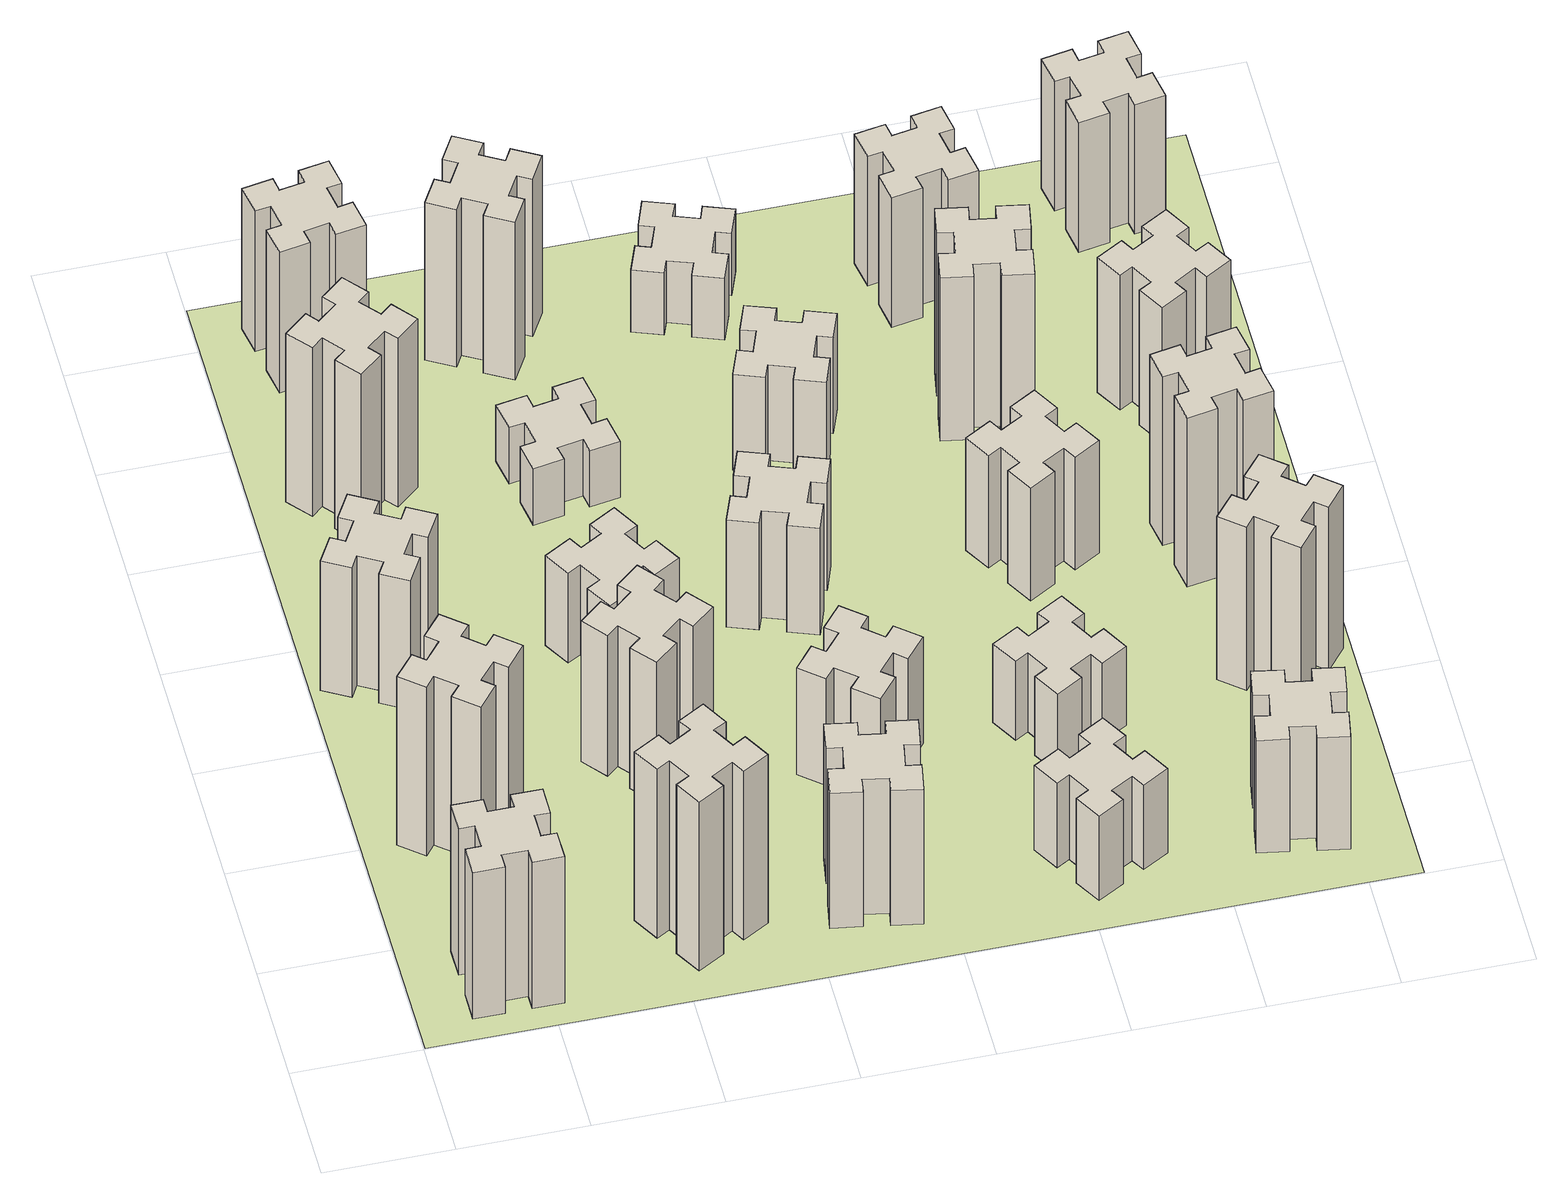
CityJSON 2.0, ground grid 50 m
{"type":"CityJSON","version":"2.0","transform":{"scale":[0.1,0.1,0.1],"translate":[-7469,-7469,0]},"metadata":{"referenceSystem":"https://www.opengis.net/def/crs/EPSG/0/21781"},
"CityObjects":{
"building1":{"type":"Building","attributes":{"class":"1000","function":"1000","usage":"1000","yearOfConstruction":2016,"roofType":"1000","measuredHeight":78,"storeysAboveGround":30,"storeysBelowGround":0},"geometry":[{"type":"Solid","lod":"1","boundaries":[[[[0,1,2,3,4,5,6,7,8,9,10,11,12,13,14,15,16,17,18,19]],[[17,16,20,21]],[[16,15,22,20]],[[15,14,23,22]],[[14,13,24,23]],[[13,12,25,24]],[[12,11,26,25]],[[11,10,27,26]],[[10,9,28,27]],[[9,8,29,28]],[[8,7,30,29]],[[7,6,31,30]],[[6,5,32,31]],[[5,4,33,32]],[[4,3,34,33]],[[3,2,35,34]],[[2,1,36,35]],[[1,0,37,36]],[[0,19,38,37]],[[19,18,39,38]],[[18,17,21,39]],[[24,25,26,27,28,29,30,31,32,33,34,35,36,37,38,39,21,20,22,23]]]]}]},
"building2":{"type":"Building","attributes":{"class":"1000","function":"1000","usage":"1000","yearOfConstruction":2016,"roofType":"1000","measuredHeight":90,"storeysAboveGround":30,"storeysBelowGround":0},"geometry":[{"type":"Solid","lod":"1","boundaries":[[[[40,41,42,43,44,45,46,47,48,49,50,51,52,53,54,55,56,57,58,59]],[[57,56,60,61]],[[56,55,62,60]],[[55,54,63,62]],[[54,53,64,63]],[[53,52,65,64]],[[52,51,66,65]],[[51,50,67,66]],[[50,49,68,67]],[[49,48,69,68]],[[48,47,70,69]],[[47,46,71,70]],[[46,45,72,71]],[[45,44,73,72]],[[44,43,74,73]],[[43,42,75,74]],[[42,41,76,75]],[[41,40,77,76]],[[40,59,78,77]],[[59,58,79,78]],[[58,57,61,79]],[[64,65,66,67,68,69,70,71,72,73,74,75,76,77,78,79,61,60,62,63]]]]}]},
"building3":{"type":"Building","attributes":{"class":"1000","function":"1000","usage":"1000","yearOfConstruction":2016,"roofType":"1000","measuredHeight":69,"storeysAboveGround":30,"storeysBelowGround":0},"geometry":[{"type":"Solid","lod":"1","boundaries":[[[[80,81,82,83,84,85,86,87,88,89,90,91,92,93,94,95,96,97,98,99]],[[97,96,100,101]],[[96,95,102,100]],[[95,94,103,102]],[[94,93,104,103]],[[93,92,105,104]],[[92,91,106,105]],[[91,90,107,106]],[[90,89,108,107]],[[89,88,109,108]],[[88,87,110,109]],[[87,86,111,110]],[[86,85,112,111]],[[85,84,113,112]],[[84,83,114,113]],[[83,82,115,114]],[[82,81,116,115]],[[81,80,117,116]],[[80,99,118,117]],[[99,98,119,118]],[[98,97,101,119]],[[104,105,106,107,108,109,110,111,112,113,114,115,116,117,118,119,101,100,102,103]]]]}]},
"building4":{"type":"Building","attributes":{"class":"1000","function":"1000","usage":"1000","yearOfConstruction":2016,"roofType":"1000","measuredHeight":90,"storeysAboveGround":30,"storeysBelowGround":0},"geometry":[{"type":"Solid","lod":"1","boundaries":[[[[120,121,122,123,124,125,126,127,128,129,130,131,132,133,134,135,136,137,138,139]],[[137,136,140,141]],[[136,135,142,140]],[[135,134,143,142]],[[134,133,144,143]],[[133,132,145,144]],[[132,131,146,145]],[[131,130,147,146]],[[130,129,148,147]],[[129,128,149,148]],[[128,127,150,149]],[[127,126,151,150]],[[126,125,152,151]],[[125,124,153,152]],[[124,123,154,153]],[[123,122,155,154]],[[122,121,156,155]],[[121,120,157,156]],[[120,139,158,157]],[[139,138,159,158]],[[138,137,141,159]],[[144,145,146,147,148,149,150,151,152,153,154,155,156,157,158,159,141,140,142,143]]]]}]},
"building5":{"type":"Building","attributes":{"class":"1000","function":"1000","usage":"1000","yearOfConstruction":2016,"roofType":"1000","measuredHeight":90,"storeysAboveGround":30,"storeysBelowGround":0},"geometry":[{"type":"Solid","lod":"1","boundaries":[[[[160,161,162,163,164,165,166,167,168,169,170,171,172,173,174,175,176,177,178,179]],[[177,176,180,181]],[[176,175,182,180]],[[175,174,183,182]],[[174,173,184,183]],[[173,172,185,184]],[[172,171,186,185]],[[171,170,187,186]],[[170,169,188,187]],[[169,168,189,188]],[[168,167,190,189]],[[167,166,191,190]],[[166,165,192,191]],[[165,164,193,192]],[[164,163,194,193]],[[163,162,195,194]],[[162,161,196,195]],[[161,160,197,196]],[[160,179,198,197]],[[179,178,199,198]],[[178,177,181,199]],[[184,185,186,187,188,189,190,191,192,193,194,195,196,197,198,199,181,180,182,183]]]]}]},
"building6":{"type":"Building","attributes":{"class":"1000","function":"1000","usage":"1000","yearOfConstruction":2016,"roofType":"1000","measuredHeight":75,"storeysAboveGround":30,"storeysBelowGround":0},"geometry":[{"type":"Solid","lod":"1","boundaries":[[[[200,201,202,203,204,205,206,207,208,209,210,211,212,213,214,215,216,217,218,219]],[[217,216,220,221]],[[216,215,222,220]],[[215,214,223,222]],[[214,213,224,223]],[[213,212,225,224]],[[212,211,226,225]],[[211,210,227,226]],[[210,209,228,227]],[[209,208,229,228]],[[208,207,230,229]],[[207,206,231,230]],[[206,205,232,231]],[[205,204,233,232]],[[204,203,234,233]],[[203,202,235,234]],[[202,201,236,235]],[[201,200,237,236]],[[200,219,238,237]],[[219,218,239,238]],[[218,217,221,239]],[[224,225,226,227,228,229,230,231,232,233,234,235,236,237,238,239,221,220,222,223]]]]}]},
"building7":{"type":"Building","attributes":{"class":"1000","function":"1000","usage":"1000","yearOfConstruction":2016,"roofType":"1000","measuredHeight":75,"storeysAboveGround":30,"storeysBelowGround":0},"geometry":[{"type":"Solid","lod":"1","boundaries":[[[[240,241,242,243,244,245,246,247,248,249,250,251,252,253,254,255,256,257,258,259]],[[257,256,260,261]],[[256,255,262,260]],[[255,254,263,262]],[[254,253,264,263]],[[253,252,265,264]],[[252,251,266,265]],[[251,250,267,266]],[[250,249,268,267]],[[249,248,269,268]],[[248,247,270,269]],[[247,246,271,270]],[[246,245,272,271]],[[245,244,273,272]],[[244,243,274,273]],[[243,242,275,274]],[[242,241,276,275]],[[241,240,277,276]],[[240,259,278,277]],[[259,258,279,278]],[[258,257,261,279]],[[264,265,266,267,268,269,270,271,272,273,274,275,276,277,278,279,261,260,262,263]]]]}]},
"building8":{"type":"Building","attributes":{"class":"1000","function":"1000","usage":"1000","yearOfConstruction":2016,"roofType":"1000","measuredHeight":48,"storeysAboveGround":30,"storeysBelowGround":0},"geometry":[{"type":"Solid","lod":"1","boundaries":[[[[280,281,282,283,284,285,286,287,288,289,290,291,292,293,294,295,296,297,298,299]],[[297,296,300,301]],[[296,295,302,300]],[[295,294,303,302]],[[294,293,304,303]],[[293,292,305,304]],[[292,291,306,305]],[[291,290,307,306]],[[290,289,308,307]],[[289,288,309,308]],[[288,287,310,309]],[[287,286,311,310]],[[286,285,312,311]],[[285,284,313,312]],[[284,283,314,313]],[[283,282,315,314]],[[282,281,316,315]],[[281,280,317,316]],[[280,299,318,317]],[[299,298,319,318]],[[298,297,301,319]],[[304,305,306,307,308,309,310,311,312,313,314,315,316,317,318,319,301,300,302,303]]]]}]},
"building9":{"type":"Building","attributes":{"class":"1000","function":"1000","usage":"1000","yearOfConstruction":2016,"roofType":"1000","measuredHeight":72,"storeysAboveGround":30,"storeysBelowGround":0},"geometry":[{"type":"Solid","lod":"1","boundaries":[[[[320,321,322,323,324,325,326,327,328,329,330,331,332,333,334,335,336,337,338,339]],[[337,336,340,341]],[[336,335,342,340]],[[335,334,343,342]],[[334,333,344,343]],[[333,332,345,344]],[[332,331,346,345]],[[331,330,347,346]],[[330,329,348,347]],[[329,328,349,348]],[[328,327,350,349]],[[327,326,351,350]],[[326,325,352,351]],[[325,324,353,352]],[[324,323,354,353]],[[323,322,355,354]],[[322,321,356,355]],[[321,320,357,356]],[[320,339,358,357]],[[339,338,359,358]],[[338,337,341,359]],[[344,345,346,347,348,349,350,351,352,353,354,355,356,357,358,359,341,340,342,343]]]]}]},
"building10":{"type":"Building","attributes":{"class":"1000","function":"1000","usage":"1000","yearOfConstruction":2016,"roofType":"1000","measuredHeight":30,"storeysAboveGround":30,"storeysBelowGround":0},"geometry":[{"type":"Solid","lod":"1","boundaries":[[[[360,361,362,363,364,365,366,367,368,369,370,371,372,373,374,375,376,377,378,379]],[[377,376,380,381]],[[376,375,382,380]],[[375,374,383,382]],[[374,373,384,383]],[[373,372,385,384]],[[372,371,386,385]],[[371,370,387,386]],[[370,369,388,387]],[[369,368,389,388]],[[368,367,390,389]],[[367,366,391,390]],[[366,365,392,391]],[[365,364,393,392]],[[364,363,394,393]],[[363,362,395,394]],[[362,361,396,395]],[[361,360,397,396]],[[360,379,398,397]],[[379,378,399,398]],[[378,377,381,399]],[[384,385,386,387,388,389,390,391,392,393,394,395,396,397,398,399,381,380,382,383]]]]}]},
"building11":{"type":"Building","attributes":{"class":"1000","function":"1000","usage":"1000","yearOfConstruction":2016,"roofType":"1000","measuredHeight":84,"storeysAboveGround":30,"storeysBelowGround":0},"geometry":[{"type":"Solid","lod":"1","boundaries":[[[[400,401,402,403,404,405,406,407,408,409,410,411,412,413,414,415,416,417,418,419]],[[417,416,420,421]],[[416,415,422,420]],[[415,414,423,422]],[[414,413,424,423]],[[413,412,425,424]],[[412,411,426,425]],[[411,410,427,426]],[[410,409,428,427]],[[409,408,429,428]],[[408,407,430,429]],[[407,406,431,430]],[[406,405,432,431]],[[405,404,433,432]],[[404,403,434,433]],[[403,402,435,434]],[[402,401,436,435]],[[401,400,437,436]],[[400,419,438,437]],[[419,418,439,438]],[[418,417,421,439]],[[424,425,426,427,428,429,430,431,432,433,434,435,436,437,438,439,421,420,422,423]]]]}]},
"building12":{"type":"Building","attributes":{"class":"1000","function":"1000","usage":"1000","yearOfConstruction":2016,"roofType":"1000","measuredHeight":57,"storeysAboveGround":30,"storeysBelowGround":0},"geometry":[{"type":"Solid","lod":"1","boundaries":[[[[440,441,442,443,444,445,446,447,448,449,450,451,452,453,454,455,456,457,458,459]],[[457,456,460,461]],[[456,455,462,460]],[[455,454,463,462]],[[454,453,464,463]],[[453,452,465,464]],[[452,451,466,465]],[[451,450,467,466]],[[450,449,468,467]],[[449,448,469,468]],[[448,447,470,469]],[[447,446,471,470]],[[446,445,472,471]],[[445,444,473,472]],[[444,443,474,473]],[[443,442,475,474]],[[442,441,476,475]],[[441,440,477,476]],[[440,459,478,477]],[[459,458,479,478]],[[458,457,461,479]],[[464,465,466,467,468,469,470,471,472,473,474,475,476,477,478,479,461,460,462,463]]]]}]},
"building13":{"type":"Building","attributes":{"class":"1000","function":"1000","usage":"1000","yearOfConstruction":2016,"roofType":"1000","measuredHeight":57,"storeysAboveGround":30,"storeysBelowGround":0},"geometry":[{"type":"Solid","lod":"1","boundaries":[[[[480,481,482,483,484,485,486,487,488,489,490,491,492,493,494,495,496,497,498,499]],[[497,496,500,501]],[[496,495,502,500]],[[495,494,503,502]],[[494,493,504,503]],[[493,492,505,504]],[[492,491,506,505]],[[491,490,507,506]],[[490,489,508,507]],[[489,488,509,508]],[[488,487,510,509]],[[487,486,511,510]],[[486,485,512,511]],[[485,484,513,512]],[[484,483,514,513]],[[483,482,515,514]],[[482,481,516,515]],[[481,480,517,516]],[[480,499,518,517]],[[499,498,519,518]],[[498,497,501,519]],[[504,505,506,507,508,509,510,511,512,513,514,515,516,517,518,519,501,500,502,503]]]]}]},
"building14":{"type":"Building","attributes":{"class":"1000","function":"1000","usage":"1000","yearOfConstruction":2016,"roofType":"1000","measuredHeight":45,"storeysAboveGround":30,"storeysBelowGround":0},"geometry":[{"type":"Solid","lod":"1","boundaries":[[[[520,521,522,523,524,525,526,527,528,529,530,531,532,533,534,535,536,537,538,539]],[[537,536,540,541]],[[536,535,542,540]],[[535,534,543,542]],[[534,533,544,543]],[[533,532,545,544]],[[532,531,546,545]],[[531,530,547,546]],[[530,529,548,547]],[[529,528,549,548]],[[528,527,550,549]],[[527,526,551,550]],[[526,525,552,551]],[[525,524,553,552]],[[524,523,554,553]],[[523,522,555,554]],[[522,521,556,555]],[[521,520,557,556]],[[520,539,558,557]],[[539,538,559,558]],[[538,537,541,559]],[[544,545,546,547,548,549,550,551,552,553,554,555,556,557,558,559,541,540,542,543]]]]}]},
"building15":{"type":"Building","attributes":{"class":"1000","function":"1000","usage":"1000","yearOfConstruction":2016,"roofType":"1000","measuredHeight":51,"storeysAboveGround":30,"storeysBelowGround":0},"geometry":[{"type":"Solid","lod":"1","boundaries":[[[[560,561,562,563,564,565,566,567,568,569,570,571,572,573,574,575,576,577,578,579]],[[577,576,580,581]],[[576,575,582,580]],[[575,574,583,582]],[[574,573,584,583]],[[573,572,585,584]],[[572,571,586,585]],[[571,570,587,586]],[[570,569,588,587]],[[569,568,589,588]],[[568,567,590,589]],[[567,566,591,590]],[[566,565,592,591]],[[565,564,593,592]],[[564,563,594,593]],[[563,562,595,594]],[[562,561,596,595]],[[561,560,597,596]],[[560,579,598,597]],[[579,578,599,598]],[[578,577,581,599]],[[584,585,586,587,588,589,590,591,592,593,594,595,596,597,598,599,581,580,582,583]]]]}]},
"building16":{"type":"Building","attributes":{"class":"1000","function":"1000","usage":"1000","yearOfConstruction":2016,"roofType":"1000","measuredHeight":33,"storeysAboveGround":30,"storeysBelowGround":0},"geometry":[{"type":"Solid","lod":"1","boundaries":[[[[600,601,602,603,604,605,606,607,608,609,610,611,612,613,614,615,616,617,618,619]],[[617,616,620,621]],[[616,615,622,620]],[[615,614,623,622]],[[614,613,624,623]],[[613,612,625,624]],[[612,611,626,625]],[[611,610,627,626]],[[610,609,628,627]],[[609,608,629,628]],[[608,607,630,629]],[[607,606,631,630]],[[606,605,632,631]],[[605,604,633,632]],[[604,603,634,633]],[[603,602,635,634]],[[602,601,636,635]],[[601,600,637,636]],[[600,619,638,637]],[[619,618,639,638]],[[618,617,621,639]],[[624,625,626,627,628,629,630,631,632,633,634,635,636,637,638,639,621,620,622,623]]]]}]},
"building17":{"type":"Building","attributes":{"class":"1000","function":"1000","usage":"1000","yearOfConstruction":2016,"roofType":"1000","measuredHeight":42,"storeysAboveGround":30,"storeysBelowGround":0},"geometry":[{"type":"Solid","lod":"1","boundaries":[[[[640,641,642,643,644,645,646,647,648,649,650,651,652,653,654,655,656,657,658,659]],[[657,656,660,661]],[[656,655,662,660]],[[655,654,663,662]],[[654,653,664,663]],[[653,652,665,664]],[[652,651,666,665]],[[651,650,667,666]],[[650,649,668,667]],[[649,648,669,668]],[[648,647,670,669]],[[647,646,671,670]],[[646,645,672,671]],[[645,644,673,672]],[[644,643,674,673]],[[643,642,675,674]],[[642,641,676,675]],[[641,640,677,676]],[[640,659,678,677]],[[659,658,679,678]],[[658,657,661,679]],[[664,665,666,667,668,669,670,671,672,673,674,675,676,677,678,679,661,660,662,663]]]]}]},
"building18":{"type":"Building","attributes":{"class":"1000","function":"1000","usage":"1000","yearOfConstruction":2016,"roofType":"1000","measuredHeight":60,"storeysAboveGround":30,"storeysBelowGround":0},"geometry":[{"type":"Solid","lod":"1","boundaries":[[[[680,681,682,683,684,685,686,687,688,689,690,691,692,693,694,695,696,697,698,699]],[[697,696,700,701]],[[696,695,702,700]],[[695,694,703,702]],[[694,693,704,703]],[[693,692,705,704]],[[692,691,706,705]],[[691,690,707,706]],[[690,689,708,707]],[[689,688,709,708]],[[688,687,710,709]],[[687,686,711,710]],[[686,685,712,711]],[[685,684,713,712]],[[684,683,714,713]],[[683,682,715,714]],[[682,681,716,715]],[[681,680,717,716]],[[680,699,718,717]],[[699,698,719,718]],[[698,697,701,719]],[[704,705,706,707,708,709,710,711,712,713,714,715,716,717,718,719,701,700,702,703]]]]}]},
"building19":{"type":"Building","attributes":{"class":"1000","function":"1000","usage":"1000","yearOfConstruction":2016,"roofType":"1000","measuredHeight":60,"storeysAboveGround":30,"storeysBelowGround":0},"geometry":[{"type":"Solid","lod":"1","boundaries":[[[[720,721,722,723,724,725,726,727,728,729,730,731,732,733,734,735,736,737,738,739]],[[737,736,740,741]],[[736,735,742,740]],[[735,734,743,742]],[[734,733,744,743]],[[733,732,745,744]],[[732,731,746,745]],[[731,730,747,746]],[[730,729,748,747]],[[729,728,749,748]],[[728,727,750,749]],[[727,726,751,750]],[[726,725,752,751]],[[725,724,753,752]],[[724,723,754,753]],[[723,722,755,754]],[[722,721,756,755]],[[721,720,757,756]],[[720,739,758,757]],[[739,738,759,758]],[[738,737,741,759]],[[744,745,746,747,748,749,750,751,752,753,754,755,756,757,758,759,741,740,742,743]]]]}]},
"building20":{"type":"Building","attributes":{"class":"1000","function":"1000","usage":"1000","yearOfConstruction":2016,"roofType":"1000","measuredHeight":87,"storeysAboveGround":30,"storeysBelowGround":0},"geometry":[{"type":"Solid","lod":"1","boundaries":[[[[760,761,762,763,764,765,766,767,768,769,770,771,772,773,774,775,776,777,778,779]],[[777,776,780,781]],[[776,775,782,780]],[[775,774,783,782]],[[774,773,784,783]],[[773,772,785,784]],[[772,771,786,785]],[[771,770,787,786]],[[770,769,788,787]],[[769,768,789,788]],[[768,767,790,789]],[[767,766,791,790]],[[766,765,792,791]],[[765,764,793,792]],[[764,763,794,793]],[[763,762,795,794]],[[762,761,796,795]],[[761,760,797,796]],[[760,779,798,797]],[[779,778,799,798]],[[778,777,781,799]],[[784,785,786,787,788,789,790,791,792,793,794,795,796,797,798,799,781,780,782,783]]]]}]},
"building21":{"type":"Building","attributes":{"class":"1000","function":"1000","usage":"1000","yearOfConstruction":2016,"roofType":"1000","measuredHeight":69,"storeysAboveGround":30,"storeysBelowGround":0},"geometry":[{"type":"Solid","lod":"1","boundaries":[[[[800,801,802,803,804,805,806,807,808,809,810,811,812,813,814,815,816,817,818,819]],[[817,816,820,821]],[[816,815,822,820]],[[815,814,823,822]],[[814,813,824,823]],[[813,812,825,824]],[[812,811,826,825]],[[811,810,827,826]],[[810,809,828,827]],[[809,808,829,828]],[[808,807,830,829]],[[807,806,831,830]],[[806,805,832,831]],[[805,804,833,832]],[[804,803,834,833]],[[803,802,835,834]],[[802,801,836,835]],[[801,800,837,836]],[[800,819,838,837]],[[819,818,839,838]],[[818,817,821,839]],[[824,825,826,827,828,829,830,831,832,833,834,835,836,837,838,839,821,820,822,823]]]]}]},
"building22":{"type":"Building","attributes":{"class":"1000","function":"1000","usage":"1000","yearOfConstruction":2016,"roofType":"1000","measuredHeight":87,"storeysAboveGround":30,"storeysBelowGround":0},"geometry":[{"type":"Solid","lod":"1","boundaries":[[[[840,841,842,843,844,845,846,847,848,849,850,851,852,853,854,855,856,857,858,859]],[[857,856,860,861]],[[856,855,862,860]],[[855,854,863,862]],[[854,853,864,863]],[[853,852,865,864]],[[852,851,866,865]],[[851,850,867,866]],[[850,849,868,867]],[[849,848,869,868]],[[848,847,870,869]],[[847,846,871,870]],[[846,845,872,871]],[[845,844,873,872]],[[844,843,874,873]],[[843,842,875,874]],[[842,841,876,875]],[[841,840,877,876]],[[840,859,878,877]],[[859,858,879,878]],[[858,857,861,879]],[[864,865,866,867,868,869,870,871,872,873,874,875,876,877,878,879,861,860,862,863]]]]}]},
"building23":{"type":"Building","attributes":{"class":"1000","function":"1000","usage":"1000","yearOfConstruction":2016,"roofType":"1000","measuredHeight":90,"storeysAboveGround":30,"storeysBelowGround":0},"geometry":[{"type":"Solid","lod":"1","boundaries":[[[[880,881,882,883,884,885,886,887,888,889,890,891,892,893,894,895,896,897,898,899]],[[897,896,900,901]],[[896,895,902,900]],[[895,894,903,902]],[[894,893,904,903]],[[893,892,905,904]],[[892,891,906,905]],[[891,890,907,906]],[[890,889,908,907]],[[889,888,909,908]],[[888,887,910,909]],[[887,886,911,910]],[[886,885,912,911]],[[885,884,913,912]],[[884,883,914,913]],[[883,882,915,914]],[[882,881,916,915]],[[881,880,917,916]],[[880,899,918,917]],[[899,898,919,918]],[[898,897,901,919]],[[904,905,906,907,908,909,910,911,912,913,914,915,916,917,918,919,901,900,902,903]]]]}]},
"building24":{"type":"Building","attributes":{"class":"1000","function":"1000","usage":"1000","yearOfConstruction":2016,"roofType":"1000","measuredHeight":72,"storeysAboveGround":30,"storeysBelowGround":0},"geometry":[{"type":"Solid","lod":"1","boundaries":[[[[920,921,922,923,924,925,926,927,928,929,930,931,932,933,934,935,936,937,938,939]],[[937,936,940,941]],[[936,935,942,940]],[[935,934,943,942]],[[934,933,944,943]],[[933,932,945,944]],[[932,931,946,945]],[[931,930,947,946]],[[930,929,948,947]],[[929,928,949,948]],[[928,927,950,949]],[[927,926,951,950]],[[926,925,952,951]],[[925,924,953,952]],[[924,923,954,953]],[[923,922,955,954]],[[922,921,956,955]],[[921,920,957,956]],[[920,939,958,957]],[[939,938,959,958]],[[938,937,941,959]],[[944,945,946,947,948,949,950,951,952,953,954,955,956,957,958,959,941,940,942,943]]]]}]},
"building25":{"type":"Building","attributes":{"class":"1000","function":"1000","usage":"1000","yearOfConstruction":2016,"roofType":"1000","measuredHeight":69,"storeysAboveGround":30,"storeysBelowGround":0},"geometry":[{"type":"Solid","lod":"1","boundaries":[[[[960,961,962,963,964,965,966,967,968,969,970,971,972,973,974,975,976,977,978,979]],[[977,976,980,981]],[[976,975,982,980]],[[975,974,983,982]],[[974,973,984,983]],[[973,972,985,984]],[[972,971,986,985]],[[971,970,987,986]],[[970,969,988,987]],[[969,968,989,988]],[[968,967,990,989]],[[967,966,991,990]],[[966,965,992,991]],[[965,964,993,992]],[[964,963,994,993]],[[963,962,995,994]],[[962,961,996,995]],[[961,960,997,996]],[[960,979,998,997]],[[979,978,999,998]],[[978,977,981,999]],[[984,985,986,987,988,989,990,991,992,993,994,995,996,997,998,999,981,980,982,983]]]]}]},
"landuse1":{"type":"LandUse","attributes":{"name":"plot1","function":"1010"},"geometry":[{"type":"MultiSurface","lod":"1","boundaries":[[[1000,1001,1002,1003]]]}]}
},
"vertices":[
[265,325,0],[265,225,0],[205,225,0],[205,105,0],[325,105,0],[325,165,0],[425,165,0],[425,105,0],[545,105,0],[545,225,0],[485,225,0],[485,325,0],[545,325,0],[545,445,0],[425,445,0],[425,385,0],[325,385,0],[325,445,0],[205,445,0],[205,325,0],[325,385,780],[325,445,780],[425,385,780],[425,445,780],[545,445,780],[545,325,780],[485,325,780],[485,225,780],[545,225,780],[545,105,780],[425,105,780],[425,165,780],[325,165,780],[325,105,780],[205,105,780],[205,225,780],[265,225,780],[265,325,780],[205,325,780],[205,445,780],
[484,1067,0],[408,1132,0],[446,1178,0],[354,1255,0],[277,1163,0],[323,1124,0],[259,1048,0],[213,1086,0],[136,994,0],[228,917,0],[266,963,0],[343,899,0],[304,853,0],[396,776,0],[473,868,0],[427,906,0],[492,983,0],[538,944,0],[615,1036,0],[523,1113,0],[492,983,900],[538,944,900],[427,906,900],[473,868,900],[396,776,900],[304,853,900],[343,899,900],[266,963,900],[228,917,900],[136,994,900],[213,1086,900],[259,1048,900],[323,1124,900],[277,1163,900],[354,1255,900],[446,1178,900],[408,1132,900],[484,1067,900],[523,1113,900],[615,1036,900],
[374,1926,0],[287,1976,0],[317,2028,0],[213,2088,0],[153,1984,0],[205,1954,0],[155,1867,0],[103,1897,0],[43,1793,0],[147,1733,0],[177,1785,0],[264,1735,0],[234,1683,0],[338,1623,0],[398,1727,0],[346,1757,0],[396,1844,0],[448,1814,0],[508,1918,0],[404,1978,0],[396,1844,690],[448,1814,690],[346,1757,690],[398,1727,690],[338,1623,690],[234,1683,690],[264,1735,690],[177,1785,690],[147,1733,690],[43,1793,690],[103,1897,690],[155,1867,690],[205,1954,690],[153,1984,690],[213,2088,690],[317,2028,690],[287,1976,690],[374,1926,690],[404,1978,690],[508,1918,690],
[343,2812,0],[266,2747,0],[228,2793,0],[136,2716,0],[213,2624,0],[259,2663,0],[323,2586,0],[277,2548,0],[354,2456,0],[446,2533,0],[408,2579,0],[484,2643,0],[523,2597,0],[615,2674,0],[538,2766,0],[492,2728,0],[427,2804,0],[473,2843,0],[396,2935,0],[304,2858,0],[427,2804,900],[473,2843,900],[492,2728,900],[538,2766,900],[615,2674,900],[523,2597,900],[484,2643,900],[408,2579,900],[446,2533,900],[354,2456,900],[277,2548,900],[323,2586,900],[259,2663,900],[213,2624,900],[136,2716,900],[228,2793,900],[266,2747,900],[343,2812,900],[304,2858,900],[396,2935,900],
[1127,255,0],[1214,305,0],[1244,253,0],[1348,313,0],[1288,417,0],[1236,387,0],[1186,474,0],[1238,504,0],[1178,608,0],[1074,548,0],[1104,496,0],[1017,446,0],[987,498,0],[883,438,0],[943,334,0],[995,364,0],[1045,277,0],[993,247,0],[1053,143,0],[1157,203,0],[1045,277,900],[993,247,900],[995,364,900],[943,334,900],[883,438,900],[987,498,900],[1017,446,900],[1104,496,900],[1074,548,900],[1178,608,900],[1238,504,900],[1186,474,900],[1236,387,900],[1288,417,900],[1348,313,900],[1244,253,900],[1214,305,900],[1127,255,900],[1157,203,900],[1053,143,900],
[492,3405,0],[475,3504,0],[534,3514,0],[513,3632,0],[395,3611,0],[405,3552,0],[307,3535,0],[297,3594,0],[178,3573,0],[199,3455,0],[258,3465,0],[276,3367,0],[217,3357,0],[237,3238,0],[356,3259,0],[345,3318,0],[444,3336,0],[454,3277,0],[572,3297,0],[551,3416,0],[444,3336,750],[454,3277,750],[345,3318,750],[356,3259,750],[237,3238,750],[217,3357,750],[276,3367,750],[258,3465,750],[199,3455,750],[178,3573,750],[297,3594,750],[307,3535,750],[405,3552,750],[395,3611,750],[513,3632,750],[534,3514,750],[475,3504,750],[492,3405,750],[551,3416,750],[572,3297,750],
[1083,1332,0],[1006,1267,0],[968,1313,0],[876,1236,0],[953,1144,0],[999,1183,0],[1063,1106,0],[1017,1068,0],[1094,976,0],[1186,1053,0],[1148,1099,0],[1224,1163,0],[1263,1117,0],[1355,1194,0],[1278,1286,0],[1232,1248,0],[1167,1324,0],[1213,1363,0],[1136,1455,0],[1044,1378,0],[1167,1324,750],[1213,1363,750],[1232,1248,750],[1278,1286,750],[1355,1194,750],[1263,1117,750],[1224,1163,750],[1148,1099,750],[1186,1053,750],[1094,976,750],[1017,1068,750],[1063,1106,750],[999,1183,750],[953,1144,750],[876,1236,750],[968,1313,750],[1006,1267,750],[1083,1332,750],[1044,1378,750],[1136,1455,750],
[995,1744,0],[1045,1657,0],[993,1627,0],[1053,1523,0],[1157,1583,0],[1127,1635,0],[1214,1685,0],[1244,1633,0],[1348,1693,0],[1288,1797,0],[1236,1767,0],[1186,1854,0],[1238,1884,0],[1178,1988,0],[1074,1928,0],[1104,1876,0],[1017,1826,0],[987,1878,0],[883,1818,0],[943,1714,0],[1017,1826,480],[987,1878,480],[1104,1876,480],[1074,1928,480],[1178,1988,480],[1238,1884,480],[1186,1854,480],[1236,1767,480],[1288,1797,480],[1348,1693,480],[1244,1633,480],[1214,1685,480],[1127,1635,480],[1157,1583,480],[1053,1523,480],[993,1627,480],[1045,1657,480],[995,1744,480],[943,1714,480],[883,1818,480],
[1855,307,0],[1872,405,0],[1931,395,0],[1952,513,0],[1834,534,0],[1824,475,0],[1725,492,0],[1736,551,0],[1617,572,0],[1597,454,0],[1656,444,0],[1638,345,0],[1579,356,0],[1558,237,0],[1677,217,0],[1687,276,0],[1785,258,0],[1775,199,0],[1893,178,0],[1914,297,0],[1785,258,720],[1775,199,720],[1687,276,720],[1677,217,720],[1558,237,720],[1579,356,720],[1638,345,720],[1656,444,720],[1597,454,720],[1617,572,720],[1736,551,720],[1725,492,720],[1824,475,720],[1834,534,720],[1952,513,720],[1931,395,720],[1872,405,720],[1855,307,720],[1914,297,720],[1893,178,720],
[1085,2478,0],[1184,2496,0],[1194,2437,0],[1312,2457,0],[1291,2576,0],[1232,2565,0],[1215,2664,0],[1274,2674,0],[1253,2792,0],[1135,2771,0],[1145,2712,0],[1047,2695,0],[1037,2754,0],[918,2733,0],[939,2615,0],[998,2625,0],[1016,2527,0],[957,2517,0],[977,2398,0],[1096,2419,0],[1016,2527,300],[957,2517,300],[998,2625,300],[939,2615,300],[918,2733,300],[1037,2754,300],[1047,2695,300],[1145,2712,300],[1135,2771,300],[1253,2792,300],[1274,2674,300],[1215,2664,300],[1232,2565,300],[1291,2576,300],[1312,2457,300],[1194,2437,300],[1184,2496,300],[1085,2478,300],[1096,2419,300],[977,2398,300],
[917,3265,0],[1004,3215,0],[974,3163,0],[1078,3103,0],[1138,3207,0],[1086,3237,0],[1136,3324,0],[1188,3294,0],[1248,3398,0],[1144,3458,0],[1114,3406,0],[1027,3456,0],[1057,3508,0],[953,3568,0],[893,3464,0],[945,3434,0],[895,3347,0],[843,3377,0],[783,3273,0],[887,3213,0],[895,3347,840],[843,3377,840],[945,3434,840],[893,3464,840],[953,3568,840],[1057,3508,840],[1027,3456,840],[1114,3406,840],[1144,3458,840],[1248,3398,840],[1188,3294,840],[1136,3324,840],[1086,3237,840],[1138,3207,840],[1078,3103,840],[974,3163,840],[1004,3215,840],[917,3265,840],[887,3213,840],[783,3273,840],
[1803,1124,0],[1739,1048,0],[1693,1086,0],[1616,994,0],[1708,917,0],[1746,963,0],[1823,899,0],[1784,853,0],[1876,776,0],[1953,868,0],[1907,906,0],[1972,983,0],[2018,944,0],[2095,1036,0],[2003,1113,0],[1964,1067,0],[1888,1132,0],[1926,1178,0],[1834,1255,0],[1757,1163,0],[1888,1132,570],[1926,1178,570],[1964,1067,570],[2003,1113,570],[2095,1036,570],[2018,944,570],[1972,983,570],[1907,906,570],[1953,868,570],[1876,776,570],[1784,853,570],[1823,899,570],[1746,963,570],[1708,917,570],[1616,994,570],[1693,1086,570],[1739,1048,570],[1803,1124,570],[1757,1163,570],[1834,1255,570],
[1842,1771,0],[1876,1865,0],[1932,1844,0],[1973,1957,0],[1860,1998,0],[1840,1942,0],[1746,1976,0],[1767,2032,0],[1654,2073,0],[1613,1960,0],[1669,1940,0],[1635,1846,0],[1579,1867,0],[1537,1754,0],[1650,1713,0],[1671,1769,0],[1765,1735,0],[1744,1679,0],[1857,1637,0],[1898,1750,0],[1765,1735,570],[1744,1679,570],[1671,1769,570],[1650,1713,570],[1537,1754,570],[1579,1867,570],[1635,1846,570],[1669,1940,570],[1613,1960,570],[1654,2073,570],[1767,2032,570],[1746,1976,570],[1840,1942,570],[1860,1998,570],[1973,1957,570],[1932,1844,570],[1876,1865,570],[1842,1771,570],[1898,1750,570],[1857,1637,570],
[2475,364,0],[2525,277,0],[2473,247,0],[2533,143,0],[2637,203,0],[2607,255,0],[2694,305,0],[2724,253,0],[2828,313,0],[2768,417,0],[2716,387,0],[2666,474,0],[2718,504,0],[2658,608,0],[2554,548,0],[2584,496,0],[2497,446,0],[2467,498,0],[2363,438,0],[2423,334,0],[2497,446,450],[2467,498,450],[2584,496,450],[2554,548,450],[2658,608,450],[2718,504,450],[2666,474,450],[2716,387,450],[2768,417,450],[2828,313,450],[2724,253,450],[2694,305,450],[2607,255,450],[2637,203,450],[2533,143,450],[2473,247,450],[2525,277,450],[2475,364,450],[2423,334,450],[2363,438,450],
[2040,2682,0],[1946,2716,0],[1967,2772,0],[1854,2813,0],[1813,2700,0],[1869,2680,0],[1835,2586,0],[1779,2607,0],[1737,2494,0],[1850,2453,0],[1871,2509,0],[1965,2475,0],[1944,2419,0],[2057,2377,0],[2098,2490,0],[2042,2511,0],[2076,2605,0],[2132,2584,0],[2173,2697,0],[2060,2738,0],[2076,2605,510],[2132,2584,510],[2042,2511,510],[2098,2490,510],[2057,2377,510],[1944,2419,510],[1965,2475,510],[1871,2509,510],[1850,2453,510],[1737,2494,510],[1779,2607,510],[1835,2586,510],[1869,2680,510],[1813,2700,510],[1854,2813,510],[1967,2772,510],[1946,2716,510],[2040,2682,510],[2060,2738,510],[2173,2697,510],
[1671,3249,0],[1765,3215,0],[1744,3159,0],[1857,3117,0],[1898,3230,0],[1842,3251,0],[1876,3345,0],[1932,3324,0],[1973,3437,0],[1860,3478,0],[1840,3422,0],[1746,3456,0],[1767,3512,0],[1654,3553,0],[1613,3440,0],[1669,3420,0],[1635,3326,0],[1579,3347,0],[1537,3234,0],[1650,3193,0],[1635,3326,330],[1579,3347,330],[1669,3420,330],[1613,3440,330],[1654,3553,330],[1767,3512,330],[1746,3456,330],[1840,3422,330],[1860,3478,330],[1973,3437,330],[1932,3324,330],[1876,3345,330],[1842,3251,330],[1898,3230,330],[1857,3117,330],[1744,3159,330],[1765,3215,330],[1671,3249,330],[1650,3193,330],[1537,3234,330],
[2716,1027,0],[2666,1114,0],[2718,1144,0],[2658,1248,0],[2554,1188,0],[2584,1136,0],[2497,1086,0],[2467,1138,0],[2363,1078,0],[2423,974,0],[2475,1004,0],[2525,917,0],[2473,887,0],[2533,783,0],[2637,843,0],[2607,895,0],[2694,945,0],[2724,893,0],[2828,953,0],[2768,1057,0],[2694,945,420],[2724,893,420],[2607,895,420],[2637,843,420],[2533,783,420],[2473,887,420],[2525,917,420],[2475,1004,420],[2423,974,420],[2363,1078,420],[2467,1138,420],[2497,1086,420],[2584,1136,420],[2554,1188,420],[2658,1248,420],[2718,1144,420],[2666,1114,420],[2716,1027,420],[2768,1057,420],[2828,953,420],
[2816,1867,0],[2766,1954,0],[2818,1984,0],[2758,2088,0],[2654,2028,0],[2684,1976,0],[2597,1926,0],[2567,1978,0],[2463,1918,0],[2523,1814,0],[2575,1844,0],[2625,1757,0],[2573,1727,0],[2633,1623,0],[2737,1683,0],[2707,1735,0],[2794,1785,0],[2824,1733,0],[2928,1793,0],[2868,1897,0],[2794,1785,600],[2824,1733,600],[2707,1735,600],[2737,1683,600],[2633,1623,600],[2573,1727,600],[2625,1757,600],[2575,1844,600],[2523,1814,600],[2463,1918,600],[2567,1978,600],[2597,1926,600],[2684,1976,600],[2654,2028,600],[2758,2088,600],[2818,1984,600],[2766,1954,600],[2816,1867,600],[2868,1897,600],[2928,1793,600],
[3435,307,0],[3452,405,0],[3511,395,0],[3532,513,0],[3414,534,0],[3404,475,0],[3305,492,0],[3316,551,0],[3197,572,0],[3177,454,0],[3236,444,0],[3218,345,0],[3159,356,0],[3138,237,0],[3257,217,0],[3267,276,0],[3365,258,0],[3355,199,0],[3473,178,0],[3494,297,0],[3365,258,600],[3355,199,600],[3267,276,600],[3257,217,600],[3138,237,600],[3159,356,600],[3218,345,600],[3236,444,600],[3177,454,600],[3197,572,600],[3316,551,600],[3305,492,600],[3404,475,600],[3414,534,600],[3532,513,600],[3511,395,600],[3452,405,600],[3435,307,600],[3494,297,600],[3473,178,600],
[2627,2496,0],[2725,2478,0],[2715,2419,0],[2833,2398,0],[2854,2517,0],[2795,2527,0],[2812,2625,0],[2871,2615,0],[2892,2733,0],[2774,2754,0],[2764,2695,0],[2665,2712,0],[2676,2771,0],[2557,2792,0],[2537,2674,0],[2596,2664,0],[2578,2565,0],[2519,2576,0],[2498,2457,0],[2617,2437,0],[2578,2565,870],[2519,2576,870],[2596,2664,870],[2537,2674,870],[2557,2792,870],[2676,2771,870],[2665,2712,870],[2764,2695,870],[2774,2754,870],[2892,2733,870],[2871,2615,870],[2812,2625,870],[2795,2527,870],[2854,2517,870],[2833,2398,870],[2715,2419,870],[2725,2478,870],[2627,2496,870],[2617,2437,870],[2498,2457,870],
[2565,3118,0],[2664,3136,0],[2674,3077,0],[2792,3097,0],[2771,3216,0],[2712,3205,0],[2695,3304,0],[2754,3314,0],[2733,3432,0],[2615,3411,0],[2625,3352,0],[2527,3335,0],[2517,3394,0],[2398,3373,0],[2419,3255,0],[2478,3265,0],[2496,3167,0],[2437,3157,0],[2457,3038,0],[2576,3059,0],[2496,3167,690],[2437,3157,690],[2478,3265,690],[2419,3255,690],[2398,3373,690],[2517,3394,690],[2527,3335,690],[2625,3352,690],[2615,3411,690],[2733,3432,690],[2754,3314,690],[2695,3304,690],[2712,3205,690],[2771,3216,690],[2792,3097,690],[2674,3077,690],[2664,3136,690],[2565,3118,690],[2576,3059,690],[2457,3038,690],
[3487,1006,0],[3552,1083,0],[3598,1044,0],[3675,1136,0],[3583,1213,0],[3544,1167,0],[3468,1232,0],[3506,1278,0],[3414,1355,0],[3337,1263,0],[3383,1224,0],[3319,1148,0],[3273,1186,0],[3196,1094,0],[3288,1017,0],[3326,1063,0],[3403,999,0],[3364,953,0],[3456,876,0],[3533,968,0],[3403,999,870],[3364,953,870],[3326,1063,870],[3288,1017,870],[3196,1094,870],[3273,1186,870],[3319,1148,870],[3383,1224,870],[3337,1263,870],[3414,1355,870],[3506,1278,870],[3468,1232,870],[3544,1167,870],[3583,1213,870],[3675,1136,870],[3598,1044,870],[3552,1083,870],[3487,1006,870],[3533,968,870],[3456,876,870],
[3365,1872,0],[3267,1855,0],[3257,1914,0],[3138,1893,0],[3159,1775,0],[3218,1785,0],[3236,1687,0],[3177,1677,0],[3197,1558,0],[3316,1579,0],[3305,1638,0],[3404,1656,0],[3414,1597,0],[3532,1617,0],[3511,1736,0],[3452,1725,0],[3435,1824,0],[3494,1834,0],[3473,1952,0],[3355,1931,0],[3435,1824,900],[3494,1834,900],[3452,1725,900],[3511,1736,900],[3532,1617,900],[3414,1597,900],[3404,1656,900],[3305,1638,900],[3316,1579,900],[3197,1558,900],[3177,1677,900],[3236,1687,900],[3218,1785,900],[3159,1775,900],[3138,1893,900],[3257,1914,900],[3267,1855,900],[3365,1872,900],[3355,1931,900],[3473,1952,900],
[3456,2507,0],[3406,2594,0],[3458,2624,0],[3398,2728,0],[3294,2668,0],[3324,2616,0],[3237,2566,0],[3207,2618,0],[3103,2558,0],[3163,2454,0],[3215,2484,0],[3265,2397,0],[3213,2367,0],[3273,2263,0],[3377,2323,0],[3347,2375,0],[3434,2425,0],[3464,2373,0],[3568,2433,0],[3508,2537,0],[3434,2425,720],[3464,2373,720],[3347,2375,720],[3377,2323,720],[3273,2263,720],[3213,2367,720],[3265,2397,720],[3215,2484,720],[3163,2454,720],[3103,2558,720],[3207,2618,720],[3237,2566,720],[3324,2616,720],[3294,2668,720],[3398,2728,720],[3458,2624,720],[3406,2594,720],[3456,2507,720],[3508,2537,720],[3568,2433,720],
[3218,3465,0],[3236,3367,0],[3177,3357,0],[3197,3238,0],[3316,3259,0],[3305,3318,0],[3404,3336,0],[3414,3277,0],[3532,3297,0],[3511,3416,0],[3452,3405,0],[3435,3504,0],[3494,3514,0],[3473,3632,0],[3355,3611,0],[3365,3552,0],[3267,3535,0],[3257,3594,0],[3138,3573,0],[3159,3455,0],[3267,3535,690],[3257,3594,690],[3365,3552,690],[3355,3611,690],[3473,3632,690],[3494,3514,690],[3435,3504,690],[3452,3405,690],[3511,3416,690],[3532,3297,690],[3414,3277,690],[3404,3336,690],[3305,3318,690],[3316,3259,690],[3197,3238,690],[3177,3357,690],[3236,3367,690],[3218,3465,690],[3159,3455,690],[3138,3573,690],
[5,3705,0],[3705,3705,0],[3705,5,0],[5,5,0]
]}
